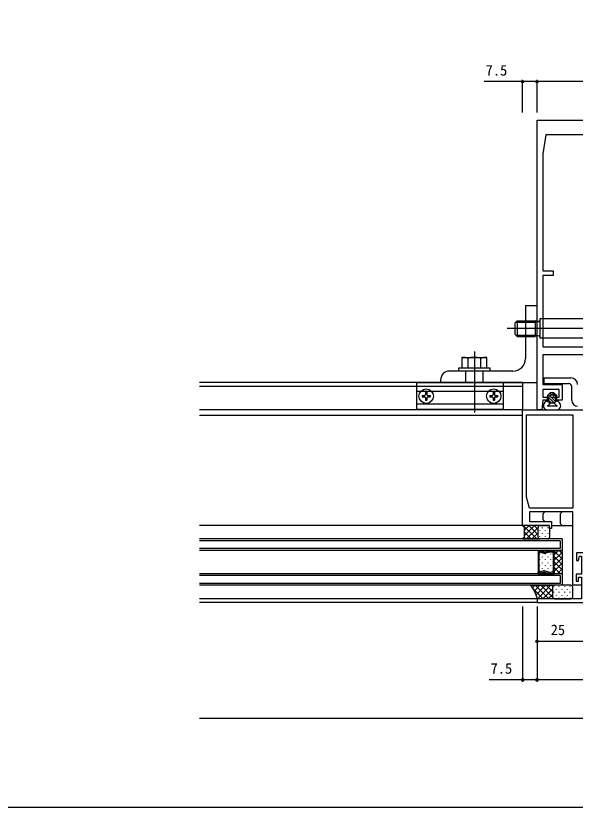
# Model space of a CAD drawing. Units: millimetres, scale not verified. Extents: x -960 to 961, y -419 to 416.
# Drawn here: x 0.3 to 290.4, y -418.9 to -8.8 of the extents above; entities that cross this region are included whole.
import ezdxf
from ezdxf.enums import TextEntityAlignment as Align

# ---------------------------------------------------------------- set-up
doc = ezdxf.new("R2010")
doc.units = ezdxf.units.MM
doc.header["$LTSCALE"] = 2
for name, color, linetype in [('0-2_YKK_11', 7, 'Continuous'), ('0-4_YKK_12', 2, 'Continuous'), ('0-5_YKK_13', 4, 'Continuous'), ('0-7_YKK_D', 6, 'Continuous'), ('0-8_YKK_ZWAK', 7, 'Continuous')]:
    doc.layers.add(name, color=color, linetype=linetype)
doc.styles.add('ＭＳ ゴシック', font='')
doc.styles.get('ＭＳ ゴシック').set_extended_font_data('MS Gothic')

msp = doc.modelspace()

# ---------------------------------------------------------------- linework, layer by layer
at = {"layer": '0-2_YKK_11'}
msp.add_line((277.1, -272.9), (263.1, -272.9), dxfattribs=at)
for points in [[(327.6, -184.4), (273.6, -184.4), (273.6, -199.9), (283.6, -199.9), (283.6, -207.9), (280.8, -207.9), (280.8, -206.4), (282.1, -206.4), (282.1, -202.4), (273.6, -202.4), (273.6, -206.4), (275.8, -206.4), (275.8, -207.9), (273.6, -207.9), (273.1, -212.9), (270.6, -212.9), (270.6, -62.9), (330.6, -62.9)], [(263.1, -272.9), (263.1, -212.9), (295.6, -212.9)], [(293.3, -303.9), (289.1, -303.9), (289.1, -265.9), (266.6, -265.9), (266.6, -270.9), (278.1, -270.9), (278.1, -274.4), (277.1, -274.4), (277.1, -272.9)]]:
    msp.add_lwpolyline(points, dxfattribs=at)
for points in [[(273.6, -80.4), (273.6, -140.9), (278.9, -140.9), (278.9, -143.4), (273.6, -143.4), (273.6, -180.4), (327.6, -180.4), (327.6, -143.4), (322.3, -143.4), (322.3, -140.9), (327.6, -140.9), (327.6, -80.4), (326.1, -70.4), (275.1, -70.4)], [(289.1, -215.6), (289.1, -263.9), (266.6, -263.9), (265.1, -258.302), (265.1, -215.6)], [(295.6, -312.9), (295.6, -287.1), (291.1, -287.1), (291.1, -291.1), (292, -291.1), (292.589, -288.9), (293.6, -288.9), (293.6, -298.2), (290.9, -298.2), (290.9, -301.7), (292.1, -301.7), (292.1, -299.7), (293.6, -299.7), (293.6, -310.9), (270.6, -310.9), (270.6, -312.9)]]:
    msp.add_lwpolyline(points, close=True, dxfattribs=at)
at = {"layer": '0-4_YKK_12'}
for p, q in [((263.1, -198.9), (95.6, -198.9)), ((263.1, -200.9), (95.6, -200.9)), ((263.1, -198.9), (263.1, -212.9)), ((263.4, -212.9), (95.6, -212.9)), ((263.1, -215.9), (95.6, -215.9)), ((263.4, -272.9), (95.6, -272.9)), ((283.6, -279.9), (95.6, -279.9)), ((282.6, -280.9), (95.6, -280.9)), ((282.6, -280.9), (282.6, -284.9)), ((283.6, -279.9), (283.6, -285.9)), ((282.6, -284.9), (95.6, -284.9)), ((283.6, -285.9), (95.6, -285.9)), ((279.5, -285.9), (271.101, -285.9)), ((271.101, -285.9), (271.101, -297.9)), ((271.101, -286.654), (271.101, -286.638)), ((271.101, -286.646), (271.101, -291.639)), ((271.316, -285.9), (271.544, -286.128)), ((274.115, -286.77), (271.762, -286.139)), ((271.762, -286.139), (274.115, -286.77)), ((272.287, -286.823), (274.115, -287.313)), ((273.561, -285.9), (274.421, -286.76)), ((277.265, -285.999), (274.386, -286.77)), ((274.386, -286.77), (277.265, -285.999)), ((274.386, -287.313), (277.265, -286.542)), ((275.806, -285.9), (276.192, -286.286)), ((277.536, -286.542), (278.586, -286.824)), ((279.111, -286.421), (277.537, -285.999)), ((277.537, -285.999), (279.111, -286.421)), ((278.051, -285.9), (278.375, -286.223)), ((279.5, -297.9), (279.5, -285.9)), ((279.5, -285.9), (283.6, -285.9)), ((279.5, -297.9), (279.5, -285.9)), ((279.5, -286.165), (283.6, -290.265)), ((283.6, -286.853), (279.5, -290.952)), ((279.5, -286.914), (279.5, -286.943)), ((279.5, -296.877), (279.501, -286.928)), ((281.724, -285.9), (279.501, -288.124)), ((282.064, -285.9), (283.6, -287.436)), ((283.6, -285.9), (283.6, -297.9)), ((271.626, -291.639), (271.626, -287.33)), ((272.048, -287.768), (272.048, -287.568)), ((272.048, -290.798), (272.048, -290.598)), ((273.463, -289.383), (273.463, -289.183)), ((274.878, -287.768), (274.878, -287.568)), ((274.878, -290.798), (274.878, -290.598)), ((276.293, -289.383), (276.293, -289.183)), ((277.708, -287.768), (277.708, -287.568)), ((277.708, -290.798), (277.708, -290.598)), ((278.976, -287.331), (278.975, -296.474)), ((283.6, -289.681), (279.5, -293.781)), ((279.501, -288.993), (283.6, -293.093)), ((271.1, -292.164), (271.1, -297.158)), ((271.625, -292.164), (271.1, -292.164)), ((271.101, -291.639), (271.626, -291.639)), ((271.625, -296.474), (271.625, -292.164)), ((272.048, -293.828), (272.048, -293.628)), ((273.463, -292.413), (273.463, -292.213)), ((273.463, -295.443), (273.463, -295.243)), ((274.878, -293.828), (274.878, -293.628)), ((276.293, -292.413), (276.293, -292.213)), ((276.293, -295.443), (276.293, -295.243)), ((277.708, -293.828), (277.708, -293.628)), ((279.5, -291.822), (283.6, -295.921)), ((283.6, -292.51), (279.5, -296.609)), ((279.5, -294.65), (282.75, -297.9)), ((283.6, -297.9), (95.6, -297.9)), ((282.6, -298.9), (95.6, -298.9)), ((271.101, -297.145), (271.101, -297.161)), ((271.101, -297.9), (279.5, -297.9)), ((271.761, -297.66), (274.115, -297.03)), ((271.761, -297.665), (274.115, -297.034)), ((271.832, -297.641), (272.09, -297.9)), ((274.115, -296.491), (272.286, -296.981)), ((273.602, -297.167), (274.335, -297.9)), ((277.265, -297.262), (274.386, -296.491)), ((274.386, -297.03), (277.265, -297.801)), ((274.386, -297.034), (277.265, -297.806)), ((276.195, -297.514), (276.58, -297.9)), ((277.265, -297.262), (277.265, -297.262)), ((277.265, -297.262), (277.265, -297.262)), ((278.586, -296.981), (277.536, -297.262)), ((277.536, -297.801), (279.111, -297.379)), ((277.536, -297.806), (279.111, -297.384)), ((278.475, -297.549), (278.826, -297.9)), ((279.5, -296.886), (279.5, -296.857)), ((279.5, -297.478), (279.922, -297.9)), ((283.6, -297.9), (279.5, -297.9)), ((283.6, -295.338), (281.038, -297.9)), ((282.6, -298.9), (282.6, -302.9)), ((283.6, -297.9), (283.6, -303.9)), ((282.6, -302.9), (95.6, -302.9)), ((283.6, -303.9), (95.6, -303.9)), ((270.9, -310.9), (95.6, -310.9)), ((270.9, -312.9), (95.6, -312.9))]:
    msp.add_line(p, q, dxfattribs=at)
for points in [[(279.5, -286.914), (279.5, -285.9), (271.101, -285.9), (271.101, -286.638)], [(279.5, -296.886), (279.5, -297.9), (271.101, -297.9), (271.101, -297.161)]]:
    msp.add_lwpolyline(points, dxfattribs=at)
for centre, start, end in [((271.626, -286.646), 74.99632, 179.99817), ((271.626, -286.646), 74.99628, 179.11056), ((271.626, -286.646), 179.11056, 180.88583), ((272.151, -287.33), 74.99632, 179.99621), ((274.251, -286.263), 254.99588, 284.9963), ((274.251, -286.263), 254.99628, 284.9963), ((277.401, -286.506), 74.99593, 104.99625), ((277.401, -286.506), 74.9963, 104.9963), ((277.401, -287.049), 74.99656, 104.99604), ((278.451, -287.331), 359.99823, 74.99617), ((278.976, -286.928), 359.99823, 74.99617), ((278.976, -286.928), 1.57977, 74.9963), ((278.976, -286.928), 358.41663, 1.57977), ((274.251, -286.806), 254.99568, 284.99693), ((271.625, -297.158), 179.99823, 285.00008), ((271.626, -297.153), 179.11056, 180.88583), ((271.626, -297.153), 180.88583, 285.00011), ((272.15, -296.474), 180.00019, 285.00008), ((274.25, -296.998), 74.99947, 105.00072), ((274.25, -297.537), 75.0001, 105.00011), ((274.25, -297.541), 75.0001, 105.00052), ((277.4, -296.755), 255.00035, 284.99984), ((277.4, -296.755), 255.00394, 255.00438), ((277.4, -296.755), 255.00438, 255.00666), ((277.4, -296.755), 255.00615, 255.00783), ((277.4, -296.755), 255.00783, 255.0147), ((277.4, -296.755), 255.01473, 255.03233), ((277.4, -296.755), 255.03233, 255.0338), ((277.4, -296.755), 255.0338, 255.03604), ((277.4, -296.755), 255.01772, 255.06685), ((277.4, -296.755), 255.04236, 255.06678), ((277.4, -297.294), 255.0001, 285.0001), ((277.4, -297.298), 255.00015, 285.00047), ((277.4, -296.755), 255.062, 255.08055), ((277.4, -296.755), 255.08055, 255.11667), ((277.4, -296.755), 255.11667, 255.17121), ((277.4, -296.755), 255.17121, 255.52874), ((277.4, -296.755), 255.52874, 255.96196), ((278.451, -296.474), 284.99334, 359.96185), ((278.975, -296.872), 285.0001, 358.41663), ((278.976, -296.877), 284.98992, 359.971), ((278.975, -296.872), 358.41663, 1.57977)]:
    msp.add_arc(centre, 0.525, start, end, dxfattribs=at)
at = {"layer": '0-5_YKK_13'}
for p, q in [((264.6, -158.9), (264.6, -186.4)), ((264.6, -158.9), (270.6, -158.9)), ((259.62, -167.58), (269.6, -167.58)), ((260.3, -166.9), (269.6, -166.9)), ((269.6, -166.9), (269.6, -174.9)), ((271.48, -167.129), (269.6, -166.9)), ((269.6, -167.58), (271.704, -167.133)), ((272.1, -165.9), (272.1, -175.9)), ((273.6, -165.9), (272.1, -165.9)), ((347.214, -170.9), (255.16, -170.9)), ((259.62, -174.22), (269.6, -174.22)), ((260.3, -174.9), (269.6, -174.9)), ((269.6, -174.22), (271.704, -174.667)), ((271.48, -174.671), (269.6, -174.9)), ((273.6, -175.9), (272.1, -175.9)), ((238.1, -182.799), (238.1, -214.299)), ((231.6, -185.799), (231.6, -191.299)), ((231.6, -185.799), (244.6, -185.799)), ((234.85, -191.299), (234.85, -186.362)), ((241.35, -191.299), (241.35, -186.362)), ((244.6, -191.299), (244.6, -185.799)), ((258.1, -192.9), (225.1, -192.9)), ((233.6, -198.9), (233.6, -192.9)), ((242.6, -198.9), (242.6, -192.9)), ((274.1, -196.4), (288.1, -196.4)), ((253.1, -200.9), (208.1, -200.9)), ((288.6, -208.1), (288.6, -200.9)), ((253.1, -203.4), (208.1, -203.4)), ((212.75, -203.85), (213.45, -203.85)), ((212.75, -203.85), (212.75, -205.05)), ((213.45, -203.85), (213.45, -205.05)), ((247.75, -203.85), (248.45, -203.85)), ((247.75, -203.85), (247.75, -205.05)), ((248.45, -203.85), (248.45, -205.05)), ((277.35, -204.1), (276.097, -205.345)), ((277.612, -206.208), (276.424, -205.021)), ((277.999, -205.181), (277.133, -204.316)), ((279.35, -204.1), (277.35, -204.1)), ((279.35, -204.1), (280.689, -205.332)), ((211.05, -205.55), (211.05, -206.25)), ((211.05, -205.55), (212.25, -205.55)), ((211.05, -206.25), (212.25, -206.25)), ((212.75, -206.75), (212.75, -207.95)), ((212.75, -207.95), (213.45, -207.95)), ((213.45, -206.75), (213.45, -207.95)), ((213.95, -205.55), (215.15, -205.55)), ((213.95, -206.25), (215.15, -206.25)), ((215.15, -205.55), (215.15, -206.25)), ((246.05, -205.55), (246.05, -206.25)), ((246.05, -205.55), (247.25, -205.55)), ((246.05, -206.25), (247.25, -206.25)), ((247.75, -206.75), (247.75, -207.95)), ((247.75, -207.95), (248.45, -207.95)), ((248.45, -206.75), (248.45, -207.95)), ((248.95, -205.55), (250.15, -205.55)), ((248.95, -206.25), (250.15, -206.25)), ((250.15, -205.55), (250.15, -206.25)), ((275.6, -208.4), (274.487, -209.437)), ((274.846, -207.9), (276.6, -207.9)), ((274.846, -207.9), (275.6, -208.4)), ((275.484, -208.323), (275.061, -207.9)), ((276.45, -206.2), (276.6, -206.2)), ((277.975, -209.4), (276.475, -207.9)), ((276.6, -206.2), (276.6, -207.9)), ((278.35, -206.947), (278.042, -206.638)), ((280.257, -208.853), (278.35, -206.947)), ((280.1, -207.282), (279.069, -206.251)), ((281.1, -208.4), (279.239, -209.4)), ((280.1, -206.2), (280.1, -207.9)), ((280.1, -206.2), (280.35, -206.2)), ((280.1, -207.9), (281.85, -207.9)), ((281.171, -208.353), (280.718, -207.9)), ((281.1, -208.4), (281.85, -207.9)), ((281.1, -208.4), (282.213, -209.437)), ((253.1, -210.1), (208.1, -210.1)), ((275.85, -212.9), (280.85, -212.9)), ((275.875, -210.9), (281.126, -210.9)), ((277.35, -209.4), (276.435, -210.62)), ((279.239, -209.4), (280.648, -210.713)), ((266.6, -266.2), (266.6, -270.6)), ((288.8, -265.9), (266.9, -265.9)), ((273.6, -266.9), (274.6, -265.9)), ((282.6, -266.9), (283.6, -265.9)), ((289.1, -272.6), (289.1, -266.2)), ((273.6, -266.9), (273.6, -269.9)), ((273.6, -269.9), (274.6, -270.9)), ((282.6, -266.9), (282.6, -271.9)), ((263.356, -273.156), (263.612, -272.9)), ((270.407, -279.9), (263.407, -272.9)), ((263.85, -275.49), (266.44, -272.9)), ((263.85, -278.319), (269.269, -272.9)), ((265.097, -279.9), (271.1, -273.897)), ((271.1, -277.764), (266.236, -272.9)), ((266.9, -270.9), (277.8, -270.9)), ((271.1, -274.936), (269.064, -272.9)), ((271.1, -278.9), (271.1, -273.9)), ((271.1, -278.9), (271.1, -273.9)), ((271.911, -272.918), (271.892, -272.9)), ((272.097, -272.9), (272.097, -272.9)), ((272.1, -272.9), (276.1, -272.9)), ((273.463, -274.233), (273.463, -274.033)), ((276.293, -274.233), (276.293, -274.033)), ((277.1, -273.9), (277.1, -278.9)), ((278.1, -271.2), (278.1, -272.6)), ((278.4, -272.9), (288.8, -272.9)), ((282.6, -271.9), (283.6, -272.9)), ((267.579, -279.9), (263.85, -276.171)), ((267.925, -279.9), (271.1, -276.725)), ((272.048, -275.648), (272.048, -275.448)), ((272.048, -278.678), (272.048, -278.478)), ((273.463, -277.263), (273.463, -277.063)), ((274.878, -275.648), (274.878, -275.448)), ((274.878, -278.678), (274.878, -278.478)), ((276.293, -277.263), (276.293, -277.063)), ((264.75, -279.9), (263.85, -279)), ((270.754, -279.9), (271.241, -279.413)), ((276.1, -279.9), (272.1, -279.9)), ((267.3, -303.9), (279.6, -303.9)), ((269.271, -303.9), (268.154, -305.017)), ((273.816, -310.9), (268.579, -305.663)), ((272.099, -303.9), (269.212, -306.788)), ((276.644, -310.9), (269.644, -303.9)), ((274.928, -303.9), (270.049, -308.778)), ((277.756, -303.9), (270.756, -310.9)), ((278.609, -310.036), (272.473, -303.9)), ((278.6, -305.885), (273.585, -310.9)), ((278.6, -307.199), (275.301, -303.9)), ((278.698, -304.468), (278.13, -303.9)), ((278.6, -304.9), (278.6, -309.9)), ((278.6, -304.9), (278.6, -309.9)), ((279.123, -304.333), (279.123, -304.533)), ((279.123, -307.363), (279.123, -307.563)), ((288.1, -303.9), (279.6, -303.9)), ((280.538, -305.948), (280.538, -306.148)), ((281.953, -304.333), (281.953, -304.533)), ((281.953, -307.363), (281.953, -307.563)), ((283.368, -305.948), (283.368, -306.148)), ((284.783, -304.333), (284.783, -304.533)), ((284.783, -307.363), (284.783, -307.563)), ((286.198, -305.948), (286.198, -306.148)), ((287.613, -304.333), (287.613, -304.533)), ((287.613, -307.363), (287.613, -307.563)), ((289.028, -305.948), (289.028, -306.148)), ((289.1, -309.9), (289.1, -304.9)), ((270.988, -310.9), (270.503, -310.415)), ((279.6, -310.9), (270.6, -310.9)), ((278.6, -308.713), (276.413, -310.9)), ((279.123, -310.393), (279.123, -310.593)), ((279.291, -310.851), (279.241, -310.9)), ((279.473, -310.9), (279.464, -310.891)), ((279.6, -310.9), (288.1, -310.9)), ((280.538, -308.978), (280.538, -309.178)), ((281.953, -310.393), (281.953, -310.593)), ((283.368, -308.978), (283.368, -309.178)), ((284.783, -310.393), (284.783, -310.593)), ((286.198, -308.978), (286.198, -309.178)), ((287.613, -310.393), (287.613, -310.593)), ((289.028, -308.978), (289.028, -309.178))]:
    msp.add_line(p, q, dxfattribs=at)
for points in [[(220.6, -197.4), (220.6, -198.9), (270.6, -198.9), (270.6, -158.9)], [(260.3, -166.9), (259.1, -168.1), (259.1, -173.7)], [(260.3, -166.9), (260.3, -174.9), (259.1, -173.7)], [(336.3, -165.9), (327.6, -165.9), (273.6, -165.9)], [(336.3, -175.9), (327.6, -175.9), (273.6, -175.9)], [(274.1, -196.4), (274.1, -199.4), (287.1, -199.4)], [(280.426, -206.194), (278.35, -204.118), (278.332, -204.1)], [(275.6, -208.4), (277.35, -209.4), (279.239, -209.4)], [(279.337, -209.348), (278.35, -208.361), (276.6, -206.611)], [(272.1, -272.9), (263.1, -272.9), (263.85, -273.65), (263.85, -279.15), (263.1, -279.9), (272.1, -279.9)]]:
    msp.add_lwpolyline(points, dxfattribs=at)
for points in [[(230.1, -192.9), (230.1, -191.3), (246.1, -191.3), (246.1, -192.9)], [(253.1, -212.6), (253.1, -199), (208.1, -199), (208.1, -212.6)]]:
    msp.add_lwpolyline(points, close=True, dxfattribs=at)
for centre, radius in [((213.1, -205.9), 3.75), ((248.1, -205.9), 3.75), ((278.35, -205.9), 0.8)]:
    msp.add_circle(centre, radius, dxfattribs=at)
for centre, radius, start, end in [((271.6, -166.644), 0.5, 256.10458, 0), ((271.6, -175.156), 0.5, 0, 103.89542), ((231.6, -195.463), 9.663, 70.34714, 90), ((238.1, -195.463), 9.663, 70.34714, 109.65286), ((244.6, -195.463), 9.663, 90, 109.65286), ((258.1, -186.4), 6.5, 270, 0), ((225.1, -197.4), 4.5, 90, 180), ((288.1, -199.9), 3.5, 0, 90), ((287.1, -200.9), 1.5, 0, 90), ((212.25, -205.05), 0.5, 270, 0), ((213.95, -205.05), 0.5, 180, 270), ((247.25, -205.05), 0.5, 270, 0), ((248.95, -205.05), 0.5, 180, 270), ((212.25, -206.75), 0.5, 0, 90), ((213.95, -206.75), 0.5, 90, 180), ((247.25, -206.75), 0.5, 0, 90), ((248.95, -206.75), 0.5, 90, 180), ((276.45, -205.7), 0.5, 134.83706, 270), ((280.35, -205.7), 0.5, 270, 47.3723), ((291.6, -208.1), 3, 180, 270), ((275.85, -210.9), 2, 132.97004, 270), ((275.875, -210.2), 0.7, 270, 323.13091), ((281.126, -210.2), 0.7, 227.02996, 270), ((280.85, -210.9), 2, 270, 47.02996), ((266.9, -266.2), 0.3, 90, 180), ((288.8, -266.2), 0.3, 0, 90), ((266.9, -270.6), 0.3, 180, 270), ((272.1, -273.9), 1, 90, 180), ((272.1, -273.9), 1, 90, 180), ((276.1, -273.9), 1, 0, 90), ((277.8, -271.2), 0.3, 0, 90), ((278.4, -272.6), 0.3, 180, 270), ((288.8, -272.6), 0.3, 270, 0), ((272.1, -278.9), 1, 180, 270), ((272.1, -278.9), 1, 180, 270), ((276.1, -278.9), 1, 270, 0), ((255.752, -313.622), 15.095, 10.38793, 40.09313), ((279.6, -304.9), 1, 90, 180), ((279.6, -304.9), 1, 90, 180), ((288.1, -304.9), 1, 0, 90), ((279.6, -309.9), 1, 180, 270), ((279.6, -309.9), 1, 180, 270), ((288.1, -309.9), 1, 270, 0)]:
    msp.add_arc(centre, radius, start, end, dxfattribs=at)
at = {"layer": '0-7_YKK_D'}
for p, q in [((263.1, -58.9), (263.1, -41.9)), ((270.6, -58.9), (270.6, -41.9)), ((270.6, -58.9), (270.6, -41.9)), ((330.6, -42.9), (270.6, -42.9)), ((263.1, -314.9), (263.1, -353.9)), ((270.6, -314.9), (270.6, -333.9)), ((270.6, -314.9), (270.6, -353.9)), ((270.6, -314.9), (270.6, -353.9)), ((270.6, -332.9), (295.6, -332.9)), ((330.6, -352.9), (270.6, -352.9)), ((293.6, -372.9), (95.6, -372.9)), ((300.6, -372.9), (288.476, -372.9))]:
    msp.add_line(p, q, dxfattribs=at)
for points in [[(270.6, -42.9), (263.1, -42.9), (243.153, -42.9)], [(270.6, -352.9), (263.1, -352.9), (245.703, -352.9)]]:
    msp.add_lwpolyline(points, dxfattribs=at)
for centre in [(263.1, -42.9), (270.6, -42.9), (270.6, -42.9), (270.6, -332.9), (263.1, -352.9), (270.6, -352.9), (270.6, -352.9)]:
    msp.add_circle(centre, 0.637, dxfattribs=at)
at = {"layer": '0-8_YKK_ZWAK'}
msp.add_lwpolyline([(-959.4, -418.9), (960.6, -418.9), (960.6, 381.1)], dxfattribs=at)

# ---------------------------------------------------------------- texts
at = {"layer": '0-7_YKK_D', "style": 'ＭＳ ゴシック'}
for s, p in [('7.5', (243.929, -41.4)), ('25', (277.645, -331.4)), ('7.5', (246.479, -351.4))]:
    msp.add_text(s, height=5.499, dxfattribs=at).set_placement(p, align=Align.BOTTOM_LEFT)

doc.saveas('drawing.dxf')
